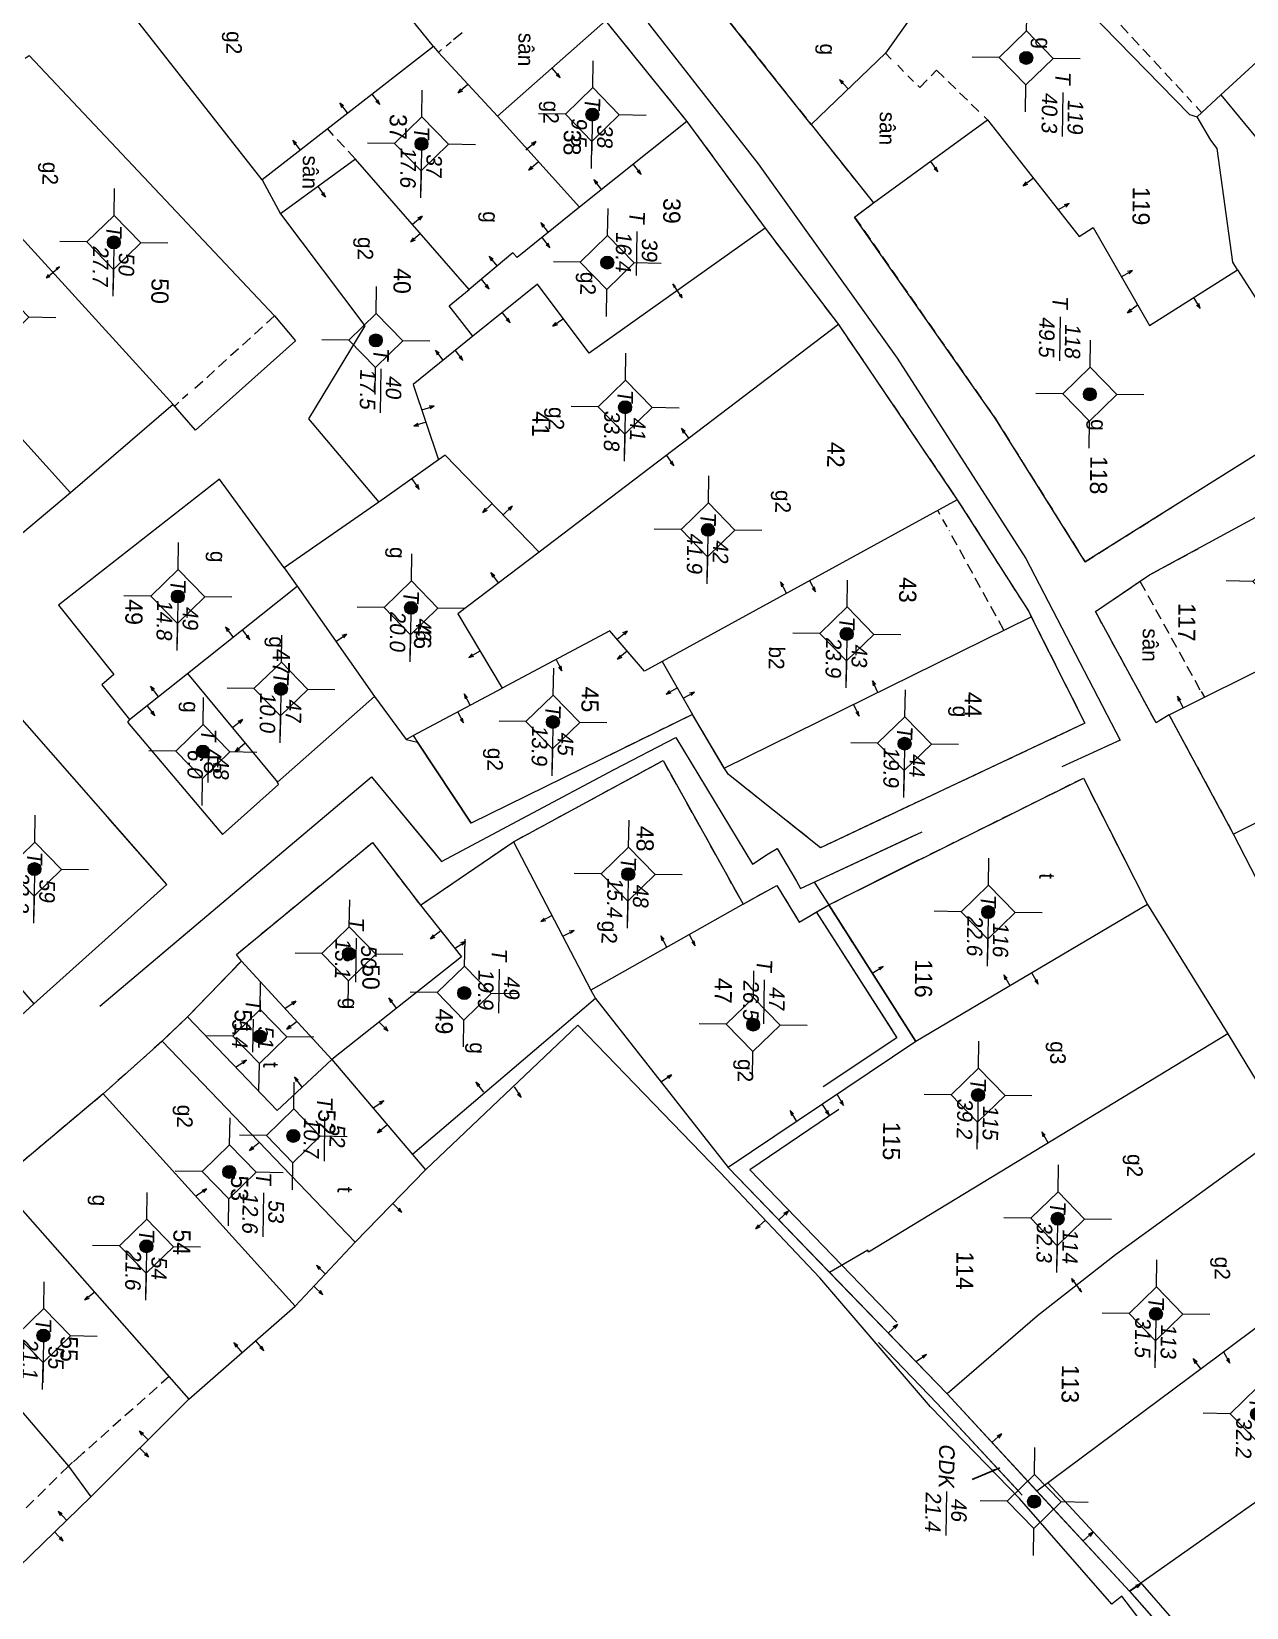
# Model space of a CAD drawing. Extents: x 601689 to 602595, y 1189742 to 1190763.
# Drawn here: x 602281.96 to 602310.13, y 1190187.02 to 1190223.55 of the extents above; entities that cross this region are included whole.
import ezdxf
from ezdxf.enums import TextEntityAlignment as Align

# ---------------------------------------------------------------- set-up
doc = ezdxf.new("R2010")
doc.units = 0
doc.header["$MEASUREMENT"] = 0
doc.linetypes.add('HIDDEN', pattern=[0.375, 0.25, -0.125])
for name, color, linetype in [('10', 250, 'Continuous'), ('11', 7, 'Continuous'), ('13', 7, 'Continuous'), ('14', 7, 'Continuous'), ('15', 7, 'Continuous'), ('16', 7, 'Continuous'), ('22', 7, 'Continuous'), ('25', 7, 'Continuous'), ('53', 7, 'Continuous'), ('57', 7, 'Continuous')]:
    doc.layers.add(name, color=color, linetype=linetype)
doc.layers.get('0').off()
doc.styles.add('TXT', font='vnshx.shx')
doc.dimstyles.new('MSADIM', dxfattribs={"dimtxt": 0.2, "dimasz": 0.2, "dimexe": 0.1, "dimexo": 0.1, "dimgap": 0.1, "dimtad": 0, "dimtih": 1, "dimtoh": 1, "dimdsep": 46, "dimtxsty": 'TXT', "dimsah": 1, "dimcen": 0.1, "dimse1": 1, "dimse2": 1, "dimadec": 0, "dimazin": 0, "dimtfac": 1, "dimtofl": 0, "dimtmove": 0, "dimatfit": 3, "dimfxl": 1, "dimtvp": 0.1, "dimtolj": 1, "dimarcsym": 0})

# ---------------------------------------------------------------- blocks, each defined once
blk = doc.blocks.new('NH3')
at = {"layer": '16', "color": 7, "linetype": 'Continuous', "lineweight": 0}
for p, q in [((-0.199, -0.002), (-0.113, 0.021)), ((0.197, -0.012), (0.107, 0.015)), ((-0.199, -0.002), (0.197, -0.012)), ((-0.199, -0.002), (-0.116, -0.035)), ((0.197, -0.012), (0.104, -0.027))]:
    blk.add_line(p, q, dxfattribs=at)
blk = doc.blocks.new('NH3R')
at = {"layer": '16', "color": 7, "linetype": 'Continuous', "lineweight": 0}
for p, q in [((0, 0), (0.297, -0.005)), ((0.297, -0.005), (0.186, 0.031)), ((0.297, -0.005), (0.189, -0.033))]:
    blk.add_line(p, q, dxfattribs=at)
blk = doc.blocks.new('B')
at = {"color": 7, "linetype": 'Continuous', "lineweight": 0}
for p, q in [((0.8, 2.62), (0.801, 5.6)), ((0.62, 2.441), (0.96, 2.78)), ((0.62, -0.969), (0.96, -0.63)), ((0.8, -4.05), (0.8, -0.81))]:
    blk.add_line(p, q, dxfattribs=at)
for points in [[(0.801, 5.6), (0.53, 5.331), (0.8, 10.21), (1.04, 4.83), (0.801, 5.6)], [(0.8, -4.05), (0.531, -4.309), (0.53, -9.429)], [(0.8, -4.05), (1.04, -4.569), (1.04, -10.289)], [(0.53, -7.289), (0.8, -6.95), (1.04, -8.139)]]:
    blk.add_lwpolyline(points, dxfattribs=at)
for points in [[(0.801, 5.6), (0.8, 10.21), (1.04, 4.83)], [(0.8, -4.05), (0.8, -6.95), (1.04, -4.569), (1.04, -8.139)]]:
    blk.add_solid(points, dxfattribs=at)
at = {"color": 7, "linetype": 'Continuous', "lineweight": 0, "style": 'TXT'}
blk.add_text('B', height=1.815, rotation=360, dxfattribs=at).set_placement((0, 0))
blk = doc.blocks.new('*M355355355355')
at = {"layer": '13', "color": 3, "linetype": 'Continuous', "lineweight": 0}
blk.add_line((602630.711, 1189968.052), (602631.731, 1189968.052), dxfattribs=at)
at = {"layer": '13', "color": 3, "linetype": 'Continuous', "lineweight": 0, "style": 'TXT', "oblique": 7.6055}
for s, p in [('44', (602630.861, 1189968.352)), ('19.9', (602630.711, 1189967.752))]:
    blk.add_text(s, height=0.36, dxfattribs=at).set_placement(p, align=Align.MIDDLE_LEFT)
blk.add_text('T', height=0.36, dxfattribs=at).set_placement((602630.514, 1189968.052), align=Align.MIDDLE_RIGHT)
blk = doc.blocks.new('*M358358358358')
at = {"layer": '13', "color": 3, "linetype": 'Continuous', "lineweight": 0}
blk.add_line((602628.188, 1189966.675), (602629.208, 1189966.675), dxfattribs=at)
at = {"layer": '13', "color": 3, "linetype": 'Continuous', "lineweight": 0, "style": 'TXT', "oblique": 7.6055}
for s, p in [('43', (602628.338, 1189966.975)), ('23.9', (602628.188, 1189966.375))]:
    blk.add_text(s, height=0.36, dxfattribs=at).set_placement(p, align=Align.MIDDLE_LEFT)
blk.add_text('T', height=0.36, dxfattribs=at).set_placement((602627.991, 1189966.675), align=Align.MIDDLE_RIGHT)
blk = doc.blocks.new('*M362362362362')
at = {"layer": '13', "color": 3, "linetype": 'Continuous', "lineweight": 0}
blk.add_line((602625.822, 1189963.423), (602626.842, 1189963.423), dxfattribs=at)
at = {"layer": '13', "color": 3, "linetype": 'Continuous', "lineweight": 0, "style": 'TXT', "oblique": 7.6055}
for s, p in [('42', (602625.972, 1189963.723)), ('41.9', (602625.822, 1189963.123))]:
    blk.add_text(s, height=0.36, dxfattribs=at).set_placement(p, align=Align.MIDDLE_LEFT)
blk.add_text('T', height=0.36, dxfattribs=at).set_placement((602625.625, 1189963.423), align=Align.MIDDLE_RIGHT)
blk = doc.blocks.new('*M366366366366')
at = {"layer": '13', "color": 3, "linetype": 'Continuous', "lineweight": 0}
blk.add_line((602623.008, 1189961.46), (602624.028, 1189961.46), dxfattribs=at)
at = {"layer": '13', "color": 3, "linetype": 'Continuous', "lineweight": 0, "style": 'TXT', "oblique": 7.6055}
for s, p in [('41', (602623.158, 1189961.76)), ('33.8', (602623.008, 1189961.16))]:
    blk.add_text(s, height=0.36, dxfattribs=at).set_placement(p, align=Align.MIDDLE_LEFT)
blk.add_text('T', height=0.36, dxfattribs=at).set_placement((602622.811, 1189961.46), align=Align.MIDDLE_RIGHT)
blk = doc.blocks.new('*M367367367367')
at = {"layer": '13', "color": 3, "linetype": 'Continuous', "lineweight": 0}
blk.add_line((602619.662, 1189960.998), (602620.682, 1189960.998), dxfattribs=at)
at = {"layer": '13', "color": 3, "linetype": 'Continuous', "lineweight": 0, "style": 'TXT', "oblique": 7.6055}
for s, p in [('39', (602619.812, 1189961.298)), ('16.4', (602619.662, 1189960.698))]:
    blk.add_text(s, height=0.36, dxfattribs=at).set_placement(p, align=Align.MIDDLE_LEFT)
blk.add_text('T', height=0.36, dxfattribs=at).set_placement((602619.465, 1189960.998), align=Align.MIDDLE_RIGHT)
blk = doc.blocks.new('*M368368368368')
at = {"layer": '13', "color": 3, "linetype": 'Continuous', "lineweight": 0}
blk.add_line((602616.237, 1189960.601), (602617.002, 1189960.601), dxfattribs=at)
at = {"layer": '13', "color": 3, "linetype": 'Continuous', "lineweight": 0, "style": 'TXT', "oblique": 7.6055}
for s, p in [('38', (602616.387, 1189960.901)), ('9.5', (602616.237, 1189960.301))]:
    blk.add_text(s, height=0.36, dxfattribs=at).set_placement(p, align=Align.MIDDLE_LEFT)
blk.add_text('T', height=0.36, dxfattribs=at).set_placement((602616.04, 1189960.601), align=Align.MIDDLE_RIGHT)
blk = doc.blocks.new('*M370370370370')
at = {"layer": '13', "color": 3, "linetype": 'Continuous', "lineweight": 0}
blk.add_line((602630.328, 1189959.892), (602631.348, 1189959.892), dxfattribs=at)
at = {"layer": '13', "color": 3, "linetype": 'Continuous', "lineweight": 0, "style": 'TXT', "oblique": 7.6055}
for s, p in [('45', (602630.478, 1189960.192)), ('13.9', (602630.328, 1189959.592))]:
    blk.add_text(s, height=0.36, dxfattribs=at).set_placement(p, align=Align.MIDDLE_LEFT)
blk.add_text('T', height=0.36, dxfattribs=at).set_placement((602630.131, 1189959.892), align=Align.MIDDLE_RIGHT)
blk = doc.blocks.new('*M376376376376')
at = {"layer": '13', "color": 3, "linetype": 'Continuous', "lineweight": 0}
blk.add_line((602616.974, 1189956.652), (602617.994, 1189956.652), dxfattribs=at)
at = {"layer": '13', "color": 3, "linetype": 'Continuous', "lineweight": 0, "style": 'TXT', "oblique": 7.6055}
blk.add_text('T', height=0.36, dxfattribs=at).set_placement((602616.777, 1189956.652), align=Align.MIDDLE_RIGHT)
for s, p in [('37', (602617.124, 1189956.952)), ('17.6', (602616.974, 1189956.352))]:
    blk.add_text(s, height=0.36, dxfattribs=at).set_placement(p, align=Align.MIDDLE_LEFT)
blk = doc.blocks.new('*M377377377377')
at = {"layer": '13', "color": 3, "linetype": 'Continuous', "lineweight": 0}
blk.add_line((602627.73, 1189956.564), (602628.75, 1189956.564), dxfattribs=at)
at = {"layer": '13', "color": 3, "linetype": 'Continuous', "lineweight": 0, "style": 'TXT', "oblique": 7.6055}
for s, p in [('46', (602627.88, 1189956.864)), ('20.0', (602627.73, 1189956.264))]:
    blk.add_text(s, height=0.36, dxfattribs=at).set_placement(p, align=Align.MIDDLE_LEFT)
blk.add_text('T', height=0.36, dxfattribs=at).set_placement((602627.533, 1189956.564), align=Align.MIDDLE_RIGHT)
blk = doc.blocks.new('*M380380380380')
at = {"layer": '13', "color": 3, "linetype": 'Continuous', "lineweight": 0}
blk.add_line((602621.544, 1189955.659), (602622.564, 1189955.659), dxfattribs=at)
at = {"layer": '13', "color": 3, "linetype": 'Continuous', "lineweight": 0, "style": 'TXT', "oblique": 7.6055}
for s, p in [('40', (602621.694, 1189955.959)), ('17.5', (602621.544, 1189955.359))]:
    blk.add_text(s, height=0.36, dxfattribs=at).set_placement(p, align=Align.MIDDLE_LEFT)
blk.add_text('T', height=0.36, dxfattribs=at).set_placement((602621.347, 1189955.659), align=Align.MIDDLE_RIGHT)
blk = doc.blocks.new('*M381381381381')
at = {"layer": '13', "color": 3, "linetype": 'Continuous', "lineweight": 0}
blk.add_line((602629.653, 1189953.577), (602630.673, 1189953.577), dxfattribs=at)
at = {"layer": '13', "color": 3, "linetype": 'Continuous', "lineweight": 0, "style": 'TXT', "oblique": 7.6055}
for s, p in [('47', (602629.803, 1189953.877)), ('10.0', (602629.653, 1189953.277))]:
    blk.add_text(s, height=0.36, dxfattribs=at).set_placement(p, align=Align.MIDDLE_LEFT)
blk.add_text('T', height=0.36, dxfattribs=at).set_placement((602629.456, 1189953.577), align=Align.MIDDLE_RIGHT)
blk = doc.blocks.new('*M386386386386')
at = {"layer": '13', "color": 3, "linetype": 'Continuous', "lineweight": 0}
blk.add_line((602631.131, 1189951.788), (602631.896, 1189951.788), dxfattribs=at)
at = {"layer": '13', "color": 3, "linetype": 'Continuous', "lineweight": 0, "style": 'TXT', "oblique": 7.6055}
for s, p in [('48', (602631.281, 1189952.088)), ('6.0', (602631.131, 1189951.488))]:
    blk.add_text(s, height=0.36, dxfattribs=at).set_placement(p, align=Align.MIDDLE_LEFT)
blk.add_text('T', height=0.36, dxfattribs=at).set_placement((602630.934, 1189951.788), align=Align.MIDDLE_RIGHT)
blk = doc.blocks.new('*M387387387387')
at = {"layer": '13', "color": 3, "linetype": 'Continuous', "lineweight": 0}
blk.add_line((602627.545, 1189951.155), (602628.565, 1189951.155), dxfattribs=at)
at = {"layer": '13', "color": 3, "linetype": 'Continuous', "lineweight": 0, "style": 'TXT', "oblique": 7.6055}
for s, p in [('49', (602627.695, 1189951.455)), ('14.8', (602627.545, 1189950.855))]:
    blk.add_text(s, height=0.36, dxfattribs=at).set_placement(p, align=Align.MIDDLE_LEFT)
blk.add_text('T', height=0.36, dxfattribs=at).set_placement((602627.348, 1189951.155), align=Align.MIDDLE_RIGHT)
blk = doc.blocks.new('*M389389389389')
at = {"layer": '13', "color": 3, "linetype": 'Continuous', "lineweight": 0}
blk.add_line((602619.36, 1189949.553), (602620.38, 1189949.553), dxfattribs=at)
at = {"layer": '13', "color": 3, "linetype": 'Continuous', "lineweight": 0, "style": 'TXT', "oblique": 7.6055}
for s, p in [('50', (602619.51, 1189949.853)), ('27.7', (602619.36, 1189949.253))]:
    blk.add_text(s, height=0.36, dxfattribs=at).set_placement(p, align=Align.MIDDLE_LEFT)
blk.add_text('T', height=0.36, dxfattribs=at).set_placement((602619.163, 1189949.553), align=Align.MIDDLE_RIGHT)
blk = doc.blocks.new('*M391391391391')
at = {"layer": '13', "color": 3, "linetype": 'Continuous', "lineweight": 0}
blk.add_line((602633.911, 1189947.924), (602634.931, 1189947.924), dxfattribs=at)
at = {"layer": '13', "color": 3, "linetype": 'Continuous', "lineweight": 0, "style": 'TXT', "oblique": 7.6055}
blk.add_text('T', height=0.36, dxfattribs=at).set_placement((602633.714, 1189947.924), align=Align.MIDDLE_RIGHT)
for s, p in [('59', (602634.061, 1189948.224)), ('22.2', (602633.911, 1189947.624))]:
    blk.add_text(s, height=0.36, dxfattribs=at).set_placement(p, align=Align.MIDDLE_LEFT)
blk = doc.blocks.new('CENTRD')
at = {"layer": '11', "linetype": 'Continuous', "lineweight": 0}
h = blk.add_hatch(color=2, dxfattribs=at)
edge = h.paths.add_edge_path()
edge.add_arc((0, 0), 0.15, 0, 360)
at = {"layer": '11', "color": 2, "linetype": 'Continuous', "lineweight": 0}
for p, q in [((0, 1.25), (0, 0.625)), ((0, 0.625), (-0.625, 0)), ((0.625, 0), (0, 0.625)), ((-0.625, 0), (-1.25, 0)), ((-0.625, 0), (0, -0.625)), ((0, -0.625), (0.625, 0)), ((1.25, 0), (0.625, 0)), ((0, -0.625), (0, -1.25))]:
    blk.add_line(p, q, dxfattribs=at)
blk.add_circle((0, 0), 0.15, dxfattribs=at)
blk = doc.blocks.new('*M568568568568')
at = {"layer": '13', "color": 3, "linetype": 'Continuous', "lineweight": 0}
blk.add_line((602648.233, 1189971.31), (602649.253, 1189971.31), dxfattribs=at)
at = {"layer": '13', "color": 3, "linetype": 'Continuous', "lineweight": 0, "style": 'TXT', "oblique": 7.6055}
blk.add_text('CDK', height=0.36, dxfattribs=at).set_placement((602648.14, 1189971.31), align=Align.MIDDLE_RIGHT)
for s, p in [('46', (602648.383, 1189971.61)), ('21.4', (602648.233, 1189971.01))]:
    blk.add_text(s, height=0.36, dxfattribs=at).set_placement(p, align=Align.MIDDLE_LEFT)
blk = doc.blocks.new('*M574574574574')
at = {"layer": '13', "color": 3, "linetype": 'Continuous', "lineweight": 0}
blk.add_line((602637.275, 1189964.637), (602638.295, 1189964.637), dxfattribs=at)
at = {"layer": '13', "color": 3, "linetype": 'Continuous', "lineweight": 0, "style": 'TXT', "oblique": 7.6055}
for s, p in [('47', (602637.425, 1189964.937)), ('26.5', (602637.275, 1189964.337))]:
    blk.add_text(s, height=0.36, dxfattribs=at).set_placement(p, align=Align.MIDDLE_LEFT)
blk.add_text('T', height=0.36, dxfattribs=at).set_placement((602637.078, 1189964.637), align=Align.MIDDLE_RIGHT)
blk = doc.blocks.new('*M578578578578')
at = {"layer": '13', "color": 3, "linetype": 'Continuous', "lineweight": 0}
blk.add_line((602633.829, 1189961.689), (602634.849, 1189961.689), dxfattribs=at)
at = {"layer": '13', "color": 3, "linetype": 'Continuous', "lineweight": 0, "style": 'TXT', "oblique": 7.6055}
for s, p in [('48', (602633.979, 1189961.989)), ('15.4', (602633.829, 1189961.389))]:
    blk.add_text(s, height=0.36, dxfattribs=at).set_placement(p, align=Align.MIDDLE_LEFT)
blk.add_text('T', height=0.36, dxfattribs=at).set_placement((602633.632, 1189961.689), align=Align.MIDDLE_RIGHT)
blk = doc.blocks.new('*M581581581581')
at = {"layer": '13', "color": 3, "linetype": 'Continuous', "lineweight": 0}
blk.add_line((602636.639, 1189957.928), (602637.659, 1189957.928), dxfattribs=at)
at = {"layer": '13', "color": 3, "linetype": 'Continuous', "lineweight": 0, "style": 'TXT', "oblique": 7.6055}
for s, p in [('49', (602636.789, 1189958.228)), ('19.9', (602636.639, 1189957.628))]:
    blk.add_text(s, height=0.36, dxfattribs=at).set_placement(p, align=Align.MIDDLE_LEFT)
blk.add_text('T', height=0.36, dxfattribs=at).set_placement((602636.442, 1189957.928), align=Align.MIDDLE_RIGHT)
blk = doc.blocks.new('*M583583583583')
at = {"layer": '13', "color": 3, "linetype": 'Continuous', "lineweight": 0}
blk.add_line((602635.769, 1189955.242), (602636.789, 1189955.242), dxfattribs=at)
at = {"layer": '13', "color": 3, "linetype": 'Continuous', "lineweight": 0, "style": 'TXT', "oblique": 7.6055}
for s, p in [('50', (602635.919, 1189955.542)), ('13.1', (602635.769, 1189954.942))]:
    blk.add_text(s, height=0.36, dxfattribs=at).set_placement(p, align=Align.MIDDLE_LEFT)
blk.add_text('T', height=0.36, dxfattribs=at).set_placement((602635.572, 1189955.242), align=Align.MIDDLE_RIGHT)
blk = doc.blocks.new('*M585585585585')
at = {"layer": '13', "color": 3, "linetype": 'Continuous', "lineweight": 0}
blk.add_line((602640.008, 1189954.014), (602641.028, 1189954.014), dxfattribs=at)
at = {"layer": '13', "color": 3, "linetype": 'Continuous', "lineweight": 0, "style": 'TXT', "oblique": 7.6055}
for s, p in [('52', (602640.158, 1189954.314)), ('10.7', (602640.008, 1189953.714))]:
    blk.add_text(s, height=0.36, dxfattribs=at).set_placement(p, align=Align.MIDDLE_LEFT)
blk.add_text('T', height=0.36, dxfattribs=at).set_placement((602639.811, 1189954.014), align=Align.MIDDLE_RIGHT)
blk = doc.blocks.new('*M586586586586')
at = {"layer": '13', "color": 3, "linetype": 'Continuous', "lineweight": 0}
blk.add_line((602637.716, 1189953.203), (602638.481, 1189953.203), dxfattribs=at)
at = {"layer": '13', "color": 3, "linetype": 'Continuous', "lineweight": 0, "style": 'TXT', "oblique": 7.6055}
for s, p in [('51', (602637.866, 1189953.503)), ('5.4', (602637.716, 1189952.903))]:
    blk.add_text(s, height=0.36, dxfattribs=at).set_placement(p, align=Align.MIDDLE_LEFT)
blk.add_text('T', height=0.36, dxfattribs=at).set_placement((602637.519, 1189953.203), align=Align.MIDDLE_RIGHT)
blk = doc.blocks.new('*M587587587587')
at = {"layer": '13', "color": 3, "linetype": 'Continuous', "lineweight": 0}
blk.add_line((602640.864, 1189952.541), (602641.884, 1189952.541), dxfattribs=at)
at = {"layer": '13', "color": 3, "linetype": 'Continuous', "lineweight": 0, "style": 'TXT', "oblique": 7.6055}
for s, p in [('53', (602641.014, 1189952.841)), ('12.6', (602640.864, 1189952.241))]:
    blk.add_text(s, height=0.36, dxfattribs=at).set_placement(p, align=Align.MIDDLE_LEFT)
blk.add_text('T', height=0.36, dxfattribs=at).set_placement((602640.667, 1189952.541), align=Align.MIDDLE_RIGHT)
blk = doc.blocks.new('*M590590590590')
at = {"layer": '13', "color": 3, "linetype": 'Continuous', "lineweight": 0}
blk.add_line((602642.615, 1189950.647), (602643.635, 1189950.647), dxfattribs=at)
at = {"layer": '13', "color": 3, "linetype": 'Continuous', "lineweight": 0, "style": 'TXT', "oblique": 7.6055}
for s, p in [('54', (602642.765, 1189950.947)), ('21.6', (602642.615, 1189950.347))]:
    blk.add_text(s, height=0.36, dxfattribs=at).set_placement(p, align=Align.MIDDLE_LEFT)
blk.add_text('T', height=0.36, dxfattribs=at).set_placement((602642.418, 1189950.647), align=Align.MIDDLE_RIGHT)
blk = doc.blocks.new('*M593593593593')
at = {"layer": '13', "color": 3, "linetype": 'Continuous', "lineweight": 0}
blk.add_line((602644.72, 1189948.288), (602645.74, 1189948.288), dxfattribs=at)
at = {"layer": '13', "color": 3, "linetype": 'Continuous', "lineweight": 0, "style": 'TXT', "oblique": 7.6055}
blk.add_text('T', height=0.36, dxfattribs=at).set_placement((602644.523, 1189948.288), align=Align.MIDDLE_RIGHT)
for s, p in [('55', (602644.87, 1189948.588)), ('21.1', (602644.72, 1189947.988))]:
    blk.add_text(s, height=0.36, dxfattribs=at).set_placement(p, align=Align.MIDDLE_LEFT)
blk = doc.blocks.new('*M3269326932693269')
at = {"layer": '13', "color": 3, "linetype": 'Continuous', "lineweight": 0}
blk.add_line((602646.13, 1189976.449), (602647.15, 1189976.449), dxfattribs=at)
at = {"layer": '13', "color": 3, "linetype": 'Continuous', "lineweight": 0, "style": 'TXT', "oblique": 7.6055}
for s, p in [('88', (602646.28, 1189976.749)), ('32.2', (602646.13, 1189976.149))]:
    blk.add_text(s, height=0.36, dxfattribs=at).set_placement(p, align=Align.MIDDLE_LEFT)
blk.add_text('T', height=0.36, dxfattribs=at).set_placement((602645.933, 1189976.449), align=Align.MIDDLE_RIGHT)
blk = doc.blocks.new('*M3271327132713271')
at = {"layer": '13', "color": 3, "linetype": 'Continuous', "lineweight": 0}
blk.add_line((602643.841, 1189974.072), (602644.861, 1189974.072), dxfattribs=at)
at = {"layer": '13', "color": 3, "linetype": 'Continuous', "lineweight": 0, "style": 'TXT', "oblique": 7.6055}
for s, p in [('113', (602643.991, 1189974.372)), ('31.5', (602643.841, 1189973.772))]:
    blk.add_text(s, height=0.36, dxfattribs=at).set_placement(p, align=Align.MIDDLE_LEFT)
blk.add_text('T', height=0.36, dxfattribs=at).set_placement((602643.644, 1189974.072), align=Align.MIDDLE_RIGHT)
blk = doc.blocks.new('*M3272327232723272')
at = {"layer": '13', "color": 3, "linetype": 'Continuous', "lineweight": 0}
blk.add_line((602622.55, 1189972.228), (602623.57, 1189972.228), dxfattribs=at)
at = {"layer": '13', "color": 3, "linetype": 'Continuous', "lineweight": 0, "style": 'TXT', "oblique": 7.6055}
for s, p in [('118', (602622.7, 1189972.528)), ('49.5', (602622.55, 1189971.928))]:
    blk.add_text(s, height=0.36, dxfattribs=at).set_placement(p, align=Align.MIDDLE_LEFT)
blk.add_text('T', height=0.36, dxfattribs=at).set_placement((602622.353, 1189972.228), align=Align.MIDDLE_RIGHT)
blk = doc.blocks.new('*M3273327332733273')
at = {"layer": '13', "color": 3, "linetype": 'Continuous', "lineweight": 0}
blk.add_line((602641.67, 1189971.76), (602642.69, 1189971.76), dxfattribs=at)
at = {"layer": '13', "color": 3, "linetype": 'Continuous', "lineweight": 0, "style": 'TXT', "oblique": 7.6055}
for s, p in [('114', (602641.82, 1189972.06)), ('32.3', (602641.67, 1189971.46))]:
    blk.add_text(s, height=0.36, dxfattribs=at).set_placement(p, align=Align.MIDDLE_LEFT)
blk.add_text('T', height=0.36, dxfattribs=at).set_placement((602641.473, 1189971.76), align=Align.MIDDLE_RIGHT)
blk = doc.blocks.new('*M3274327432743274')
at = {"layer": '13', "color": 3, "linetype": 'Continuous', "lineweight": 0}
blk.add_line((602614.778, 1189970.641), (602615.798, 1189970.641), dxfattribs=at)
at = {"layer": '13', "color": 3, "linetype": 'Continuous', "lineweight": 0, "style": 'TXT', "oblique": 7.6055}
for s, p in [('119', (602614.928, 1189970.941)), ('40.3', (602614.778, 1189970.341))]:
    blk.add_text(s, height=0.36, dxfattribs=at).set_placement(p, align=Align.MIDDLE_LEFT)
blk.add_text('T', height=0.36, dxfattribs=at).set_placement((602614.581, 1189970.641), align=Align.MIDDLE_RIGHT)
blk = doc.blocks.new('*M3275327532753275')
at = {"layer": '13', "color": 3, "linetype": 'Continuous', "lineweight": 0}
blk.add_line((602634.587, 1189970.045), (602635.607, 1189970.045), dxfattribs=at)
at = {"layer": '13', "color": 3, "linetype": 'Continuous', "lineweight": 0, "style": 'TXT', "oblique": 7.6055}
for s, p in [('116', (602634.737, 1189970.345)), ('22.6', (602634.587, 1189969.745))]:
    blk.add_text(s, height=0.36, dxfattribs=at).set_placement(p, align=Align.MIDDLE_LEFT)
blk.add_text('T', height=0.36, dxfattribs=at).set_placement((602634.39, 1189970.045), align=Align.MIDDLE_RIGHT)
blk = doc.blocks.new('*M3276327632763276')
at = {"layer": '13', "color": 3, "linetype": 'Continuous', "lineweight": 0}
blk.add_line((602638.832, 1189969.873), (602639.852, 1189969.873), dxfattribs=at)
at = {"layer": '13', "color": 3, "linetype": 'Continuous', "lineweight": 0, "style": 'TXT', "oblique": 7.6055}
for s, p in [('115', (602638.982, 1189970.173)), ('39.2', (602638.832, 1189969.573))]:
    blk.add_text(s, height=0.36, dxfattribs=at).set_placement(p, align=Align.MIDDLE_LEFT)
blk.add_text('T', height=0.36, dxfattribs=at).set_placement((602638.635, 1189969.873), align=Align.MIDDLE_RIGHT)

msp = doc.modelspace()

# ---------------------------------------------------------------- linework, layer by layer
at = {"layer": '10', "color": 7, "linetype": 'Continuous', "lineweight": 0}
for p, q in [((602291.28, 1190223.202), (602287.955, 1190227.337)), ((602309.534, 1190222.081), (602311.975, 1190224.318)), ((602295.268, 1190223.797), (602292.767, 1190221.582)), ((602295.268, 1190223.797), (602297.156, 1190221.461)), ((602291.28, 1190223.202), (602287.306, 1190220.106)), ((602308.988, 1190221.569), (602309.534, 1190222.081)), ((602309.534, 1190222.081), (602311.541, 1190219.644)), ((602292.767, 1190221.582), (602294.668, 1190219.475)), ((602297.156, 1190221.461), (602294.668, 1190219.475)), ((602297.156, 1190221.461), (602298.971, 1190218.987)), ((602300.034, 1190221.391), (602301.48, 1190219.572)), ((602285.246, 1190214.904), (602279.659, 1190221.031)), ((602287.306, 1190220.106), (602287.736, 1190219.321)), ((602282.867, 1190212.857), (602277.311, 1190218.983)), ((602298.971, 1190218.987), (602300.671, 1190216.753)), ((602300.671, 1190216.753), (602293.729, 1190211.478)), ((602300.671, 1190216.753), (602303.425, 1190212.695)), ((602285.246, 1190214.904), (602282.867, 1190212.857)), ((602291.398, 1190213.62), (602290.014, 1190212.639)), ((602282.867, 1190212.857), (602280.418, 1190210.8)), ((602290.014, 1190212.639), (602287.823, 1190211.119)), ((602303.425, 1190212.695), (602296.584, 1190208.948)), ((602287.823, 1190211.119), (602288.118, 1190210.694)), ((602308.337, 1190207.707), (602315.175, 1190211.133)), ((602285.58, 1190208.669), (602288.118, 1190210.694)), ((602288.118, 1190210.694), (602289.913, 1190208.13)), ((602298.02, 1190206.469), (602305.138, 1190209.981)), ((602296.584, 1190208.948), (602297.287, 1190207.719)), ((602284.235, 1190207.597), (602285.58, 1190208.669)), ((602285.58, 1190208.669), (602287.665, 1190206.15)), ((602290.81, 1190207.228), (602292.875, 1190208.329)), ((602287.665, 1190206.15), (602289.913, 1190208.13)), ((602289.913, 1190208.13), (602290.649, 1190207.14)), ((602298.02, 1190206.469), (602297.287, 1190207.719)), ((602309.83, 1190204.946), (602308.337, 1190207.707)), ((602290.649, 1190207.14), (602290.81, 1190207.228)), ((602290.81, 1190207.228), (602290.908, 1190207.076)), ((602290.977, 1190203.295), (602293.136, 1190204.766)), ((602293.136, 1190204.766), (602294.929, 1190201.33)), ((602279.278, 1190204.186), (602282.014, 1190201.008)), ((602298.457, 1190203.322), (602294.929, 1190201.33)), ((602307.838, 1190203.314), (602302.464, 1190200.138)), ((602307.838, 1190203.314), (602309.696, 1190200.318)), ((602285.58, 1190200.709), (602286.828, 1190202.002)), ((602288.927, 1190199.723), (602286.828, 1190202.002)), ((602294.929, 1190201.33), (602295.037, 1190201.13)), ((602295.037, 1190201.13), (602290.797, 1190197.517)), ((602295.037, 1190201.13), (602298.113, 1190197.217)), ((602284.992, 1190200.147), (602285.58, 1190200.709)), ((602284.992, 1190200.147), (602283.626, 1190198.925)), ((602284.992, 1190200.147), (602289.469, 1190195.485)), ((602309.696, 1190200.318), (602311.056, 1190198.07)), ((602288.927, 1190199.723), (602290.797, 1190197.517)), ((602283.626, 1190198.925), (602281.177, 1190196.87)), ((602283.626, 1190198.925), (602288.078, 1190194.004)), ((602290.797, 1190197.517), (602291.093, 1190197.164)), ((602281.177, 1190196.87), (602285.609, 1190191.848)), ((602289.469, 1190195.485), (602291.093, 1190197.164)), ((602288.078, 1190194.004), (602289.469, 1190195.485)), ((602312.869, 1190195.374), (602305.271, 1190189.718)), ((602300.46, 1190194.784), (602303.191, 1190191.967)), ((602285.609, 1190191.848), (602288.078, 1190194.004)), ((602315.205, 1190192.882), (602307.419, 1190187.399)), ((602285.609, 1190191.848), (602283.338, 1190189.579)), ((602305.271, 1190189.718), (602303.191, 1190191.967)), ((602283.338, 1190189.579), (602281.666, 1190187.962)), ((602305.271, 1190189.718), (602307.419, 1190187.399)), ((602307.419, 1190187.399), (602309.457, 1190185.081))]:
    msp.add_line(p, q, dxfattribs=at)
for points in [[(602287.306, 1190220.106), (602281.744, 1190227.203), (602281.538, 1190227.496), (602281.425, 1190228.047), (602281.663, 1190228.584), (602284.957, 1190231.069)], [(602300.034, 1190221.391), (602297.43, 1190224.668), (602299.818, 1190226.725), (602299.966, 1190226.593), (602300.523, 1190227.076), (602300.385, 1190227.217), (602301.974, 1190228.576), (602304.144, 1190226.406)], [(602304.144, 1190226.406), (602301.758, 1190223.048), (602300.034, 1190221.391)], [(602304.144, 1190226.406), (602308.809, 1190221.622), (602308.988, 1190221.569)], [(602291.28, 1190223.202), (602291.398, 1190223.06), (602292.767, 1190221.582)], [(602281.815, 1190222.932), (602281.906, 1190222.991), (602287.594, 1190216.953), (602288.085, 1190216.375), (602285.767, 1190214.307), (602285.246, 1190214.904)], [(602301.48, 1190219.572), (602304.126, 1190221.496), (602306.249, 1190218.797), (602306.572, 1190219.002), (602307.881, 1190216.734), (602309.919, 1190218.026)], [(602309.919, 1190218.026), (602309.812, 1190218.197), (602309.447, 1190220.833), (602309.3, 1190221.025), (602308.988, 1190221.569)], [(602292.112, 1190217.57), (602289.473, 1190220.587), (602287.736, 1190219.321)], [(602294.668, 1190219.475), (602293.222, 1190218.305), (602293.123, 1190218.416), (602292.112, 1190217.57)], [(602309.919, 1190218.026), (602312.005, 1190214.777), (602306.386, 1190211.254), (602304.302, 1190214.583), (602301.045, 1190219.247), (602301.48, 1190219.572)], [(602287.736, 1190219.321), (602289.69, 1190216.723), (602288.381, 1190214.571), (602290.014, 1190212.639)], [(602298.971, 1190218.987), (602294.892, 1190216.092), (602293.694, 1190217.689), (602292.197, 1190216.489)], [(602292.197, 1190216.489), (602291.646, 1190217.187), (602292.112, 1190217.57)], [(602292.197, 1190216.489), (602290.812, 1190215.368), (602291.398, 1190213.62)], [(602308.337, 1190207.707), (602308.035, 1190207.522), (602306.63, 1190210.1), (602307.882, 1190210.953), (602313.625, 1190214.065)], [(602293.729, 1190211.478), (602291.549, 1190213.728), (602291.398, 1190213.62)], [(602287.823, 1190211.119), (602286.321, 1190213.17), (602282.591, 1190210.25), (602283.869, 1190208.643), (602283.596, 1190208.407), (602284.235, 1190207.597)], [(602303.425, 1190212.695), (602305.08, 1190210.102), (602305.138, 1190209.981)], [(602322.976, 1190211.916), (602317.816, 1190208.967), (602309.83, 1190204.946)], [(602293.729, 1190211.478), (602291.849, 1190210.053), (602292.875, 1190208.329)], [(602305.138, 1190209.981), (602306.384, 1190207.514), (602300.255, 1190204.628), (602298.118, 1190206.328), (602298.04, 1190206.439), (602298.02, 1190206.469)], [(602296.584, 1190208.948), (602296.171, 1190208.724), (602295.373, 1190209.655), (602292.875, 1190208.329)], [(602282.014, 1190201.008), (602285.103, 1190203.775), (602281.311, 1190208.098), (602278.983, 1190206.049)], [(602284.235, 1190207.597), (602284.184, 1190207.538), (602286.389, 1190204.938), (602287.685, 1190206.09), (602287.665, 1190206.15)], [(602297.287, 1190207.719), (602292.152, 1190205.199), (602290.908, 1190207.076)], [(602293.136, 1190204.766), (602296.603, 1190206.648), (602298.457, 1190203.322)], [(602302.464, 1190200.138), (602300.447, 1190203.305), (602306.347, 1190206.244), (602307.838, 1190203.314)], [(602311.396, 1190202.465), (602311.164, 1190202.348), (602309.83, 1190204.946)], [(602286.828, 1190202.002), (602286.711, 1190202.154), (602289.867, 1190204.75), (602290.977, 1190203.295)], [(602298.457, 1190203.322), (602299.243, 1190203.752), (602299.761, 1190202.904), (602300.447, 1190203.305), (602302.464, 1190200.138), (602298.113, 1190197.217)], [(602290.977, 1190203.295), (602291.93, 1190202.102), (602288.927, 1190199.723)], [(602277.899, 1190197.714), (602278.277, 1190197.579), (602282.014, 1190201.008)], [(602285.58, 1190200.709), (602287.661, 1190198.541), (602288.927, 1190199.723)], [(602319.047, 1190169.688), (602317.834, 1190171.665), (602312.64, 1190179.397), (602310.896, 1190182.03), (602309.124, 1190184.816), (602307.238, 1190187.281), (602307.005, 1190187.095), (602304.868, 1190189.544), (602302.807, 1190191.672), (602300.238, 1190194.658), (602297.931, 1190197.099), (602294.629, 1190200.515), (602291.093, 1190197.164)], [(602302.464, 1190200.138), (602298.113, 1190197.217), (602300.46, 1190194.784)], [(602309.696, 1190200.318), (602301.367, 1190195.252), (602301.347, 1190195.303), (602300.46, 1190194.784)], [(602311.056, 1190198.07), (602307.096, 1190195.194), (602305.287, 1190193.778), (602303.191, 1190191.967)], [(602298.113, 1190197.217), (602303.191, 1190191.967), (602307.419, 1190187.399), (602309.457, 1190185.081), (602311.361, 1190182.455), (602313.174, 1190179.759), (602315.306, 1190176.94), (602316.733, 1190174.54)], [(602279.796, 1190193.818), (602282.818, 1190190.296), (602283.338, 1190189.579)]]:
    msp.add_lwpolyline(points, dxfattribs=at)
at = {"layer": '14', "color": 6, "linetype": 'HIDDEN', "lineweight": 0}
for p, q in [((602304.418, 1190226.722), (602308.863, 1190221.911)), ((602291.943, 1190223.513), (602291.7, 1190223.317)), ((602291.469, 1190223.129), (602291.398, 1190223.06)), ((602291.69, 1190223.297), (602291.579, 1190223.208)), ((602301.758, 1190223.048), (602301.895, 1190222.906)), ((602302.043, 1190222.764), (602302.181, 1190222.622)), ((602302.28, 1190222.521), (602302.409, 1190222.389)), ((602302.557, 1190222.247), (602302.942, 1190222.652)), ((602302.942, 1190222.652), (602303.929, 1190221.689)), ((602302.508, 1190222.298), (602302.557, 1190222.247)), ((602308.961, 1190221.81), (602309.089, 1190221.668)), ((602289.473, 1190220.587), (602288.823, 1190221.295)), ((602304.047, 1190221.577), (602304.126, 1190221.496)), ((602287.594, 1190216.953), (602285.689, 1190215.218)), ((602285.588, 1190215.139), (602285.466, 1190215.031)), ((602285.376, 1190214.952), (602285.285, 1190214.864)), ((602303.021, 1190212.35), (602302.973, 1190212.451)), ((602303.187, 1190212.068), (602303.09, 1190212.239)), ((602304.505, 1190209.67), (602303.236, 1190211.978)), ((602307.66, 1190210.806), (602309.075, 1190208.247)), ((602309.075, 1190208.247), (602309.153, 1190208.116)), ((602285.156, 1190192.374), (602283.131, 1190190.572)), ((602282.818, 1190190.296), (602281.266, 1190188.757)), ((602282.909, 1190190.385), (602282.818, 1190190.296)), ((602283.121, 1190190.562), (602282.928, 1190190.394))]:
    msp.add_line(p, q, dxfattribs=at)
at = {"layer": '22', "color": 7, "linetype": 'HIDDEN', "lineweight": 0}
for p, q in [((602297.43, 1190224.668), (602300.034, 1190221.391)), ((602295.268, 1190223.797), (602297.156, 1190221.461)), ((602297.156, 1190221.461), (602298.971, 1190218.987)), ((602300.034, 1190221.391), (602301.48, 1190219.572)), ((602301.045, 1190219.247), (602301.48, 1190219.572)), ((602301.045, 1190219.247), (602304.302, 1190214.583)), ((602298.971, 1190218.987), (602300.671, 1190216.753)), ((602300.671, 1190216.753), (602303.425, 1190212.695)), ((602304.302, 1190214.583), (602306.386, 1190211.254)), ((602303.425, 1190212.695), (602305.08, 1190210.102)), ((602306.386, 1190211.254), (602308.413, 1190212.527)), ((602307.882, 1190210.953), (602309.01, 1190211.558)), ((602306.63, 1190210.1), (602307.882, 1190210.953)), ((602305.08, 1190210.102), (602306.384, 1190207.514)), ((602308.035, 1190207.522), (602306.63, 1190210.1)), ((602306.384, 1190207.514), (602300.255, 1190204.628)), ((602308.337, 1190207.707), (602308.035, 1190207.522)), ((602309.83, 1190204.946), (602308.337, 1190207.707)), ((602295.655, 1190206.131), (602296.603, 1190206.648)), ((602296.603, 1190206.648), (602298.457, 1190203.322)), ((602296.603, 1190206.648), (602298.457, 1190203.322)), ((602298.118, 1190206.328), (602298.04, 1190206.439)), ((602300.255, 1190204.628), (602298.118, 1190206.328)), ((602300.447, 1190203.305), (602306.347, 1190206.244)), ((602306.347, 1190206.244), (602307.535, 1190203.898)), ((602286.711, 1190202.154), (602289.867, 1190204.75)), ((602289.867, 1190204.75), (602290.977, 1190203.295)), ((602298.457, 1190203.322), (602299.243, 1190203.752)), ((602298.457, 1190203.322), (602299.243, 1190203.752)), ((602299.243, 1190203.752), (602299.761, 1190202.904)), ((602299.243, 1190203.752), (602299.761, 1190202.904)), ((602299.761, 1190202.904), (602300.447, 1190203.305)), ((602299.761, 1190202.904), (602300.447, 1190203.305)), ((602302.199, 1190200.551), (602300.447, 1190203.305)), ((602285.58, 1190200.709), (602286.828, 1190202.002)), ((602286.828, 1190202.002), (602286.711, 1190202.154)), ((602284.992, 1190200.147), (602285.58, 1190200.709)), ((602284.992, 1190200.147), (602283.626, 1190198.925)), ((602283.626, 1190198.925), (602281.177, 1190196.87))]:
    msp.add_line(p, q, dxfattribs=at)
for points in [[(602298.02, 1190206.469), (602297.287, 1190207.719), (602295.304, 1190206.745)], [(602290.977, 1190203.295), (602293.136, 1190204.766), (602296.603, 1190206.648)]]:
    msp.add_lwpolyline(points, dxfattribs=at)
at = {"layer": '25', "color": 7, "linetype": 'Continuous', "lineweight": 0}
for p, q in [((602297.287, 1190207.719), (602292.152, 1190205.199)), ((602298.04, 1190206.439), (602297.287, 1190207.719)), ((602290.908, 1190207.076), (602292.152, 1190205.199)), ((602298.118, 1190206.328), (602298.04, 1190206.439)), ((602300.255, 1190204.628), (602298.118, 1190206.328)), ((602285.103, 1190203.775), (602283.743, 1190205.324)), ((602301.855, 1190205.386), (602300.255, 1190204.628)), ((602300.447, 1190203.305), (602302.541, 1190204.356)), ((602282.014, 1190201.008), (602285.103, 1190203.775)), ((602278.277, 1190197.579), (602282.014, 1190201.008))]:
    msp.add_line(p, q, dxfattribs=at)
msp.add_lwpolyline([(602285.247, 1190206.283), (602286.389, 1190204.938), (602287.685, 1190206.09), (602287.665, 1190206.15), (602289.913, 1190208.13), (602290.649, 1190207.14), (602290.908, 1190207.076)], dxfattribs=at)
at = {"layer": '57', "color": 172, "linetype": 'Continuous', "lineweight": 0}
for p, q in [((602300.104, 1190203.829), (602300.447, 1190203.305)), ((602300.104, 1190203.829), (602300.447, 1190203.305)), ((602300.104, 1190203.829), (602300.447, 1190203.305)), ((602300.154, 1190203.14), (602301.926, 1190200.385)), ((602301.598, 1190193.159), (602302.958, 1190191.75)), ((602301.598, 1190193.159), (602302.958, 1190191.75)), ((602302.958, 1190191.75), (602304.93, 1190189.623)), ((602302.958, 1190191.75), (602304.88, 1190189.674)), ((602305.524, 1190189.905), (602307.652, 1190187.615)), ((602305.524, 1190189.905), (602307.652, 1190187.615)), ((602307.662, 1190187.605), (602309.484, 1190185.53)), ((602307.662, 1190187.605), (602309.484, 1190185.53))]:
    msp.add_line(p, q, dxfattribs=at)
for points in [[(602296.793, 1190224.197), (602296.257, 1190223.743), (602298.812, 1190220.479), (602302.031, 1190215.974), (602305.017, 1190211.333), (602307.2, 1190207.123), (602305.851, 1190206.501)], [(602296.793, 1190224.197), (602296.257, 1190223.743), (602298.812, 1190220.479), (602302.031, 1190215.974), (602305.017, 1190211.333), (602307.2, 1190207.123), (602305.851, 1190206.501)], [(602284.586, 1190201.833), (602289.847, 1190206.271), (602291.47, 1190204.308), (602295.47, 1190206.444), (602296.9, 1190207.184), (602298.679, 1190204.249), (602299.043, 1190204.485), (602299.245, 1190204.612), (602299.695, 1190203.855)], [(602291.303, 1190204.51), (602291.47, 1190204.308), (602295.47, 1190206.444), (602296.9, 1190207.184), (602298.679, 1190204.249), (602299.043, 1190204.485), (602299.245, 1190204.612), (602299.695, 1190203.855)], [(602295.47, 1190206.444), (602296.9, 1190207.184), (602298.679, 1190204.249), (602299.043, 1190204.485), (602299.245, 1190204.612), (602299.695, 1190203.855)], [(602283.544, 1190200.957), (602289.847, 1190206.271), (602291.303, 1190204.51)], [(602299.695, 1190203.855), (602299.792, 1190203.684), (602302.61, 1190204.995)], [(602299.695, 1190203.855), (602299.792, 1190203.684), (602302.459, 1190204.927)], [(602299.695, 1190203.855), (602299.792, 1190203.684), (602302.248, 1190204.83)], [(602300.154, 1190203.14), (602302.024, 1190200.223), (602300.318, 1190199.087)], [(602300.154, 1190203.14), (602302.024, 1190200.223), (602300.318, 1190199.087)], [(602300.682, 1190198.562), (602298.612, 1190197.16), (602302.024, 1190193.634)], [(602300.682, 1190198.562), (602298.612, 1190197.16), (602302.024, 1190193.634)], [(602301.598, 1190193.159), (602302.958, 1190191.75)]]:
    msp.add_lwpolyline(points, dxfattribs=at)

# ---------------------------------------------------------------- block references
at = {"color": 7, "linetype": 'Continuous', "lineweight": 0, "rotation": 269.214199256255}
msp.add_blockref('B', (602310.155, 1190194.392), dxfattribs=at)
at = {"layer": '11', "color": 2, "linetype": 'Continuous', "lineweight": 0, "rotation": 269.1680420500809}
for p in [(602305.023, 1190222.934), (602294.963, 1190221.621), (602291.004, 1190220.941), (602283.871, 1190218.659), (602295.31, 1190218.191), (602281.278, 1190216.932), (602289.945, 1190216.386), (602306.497, 1190215.14), (602295.724, 1190214.838), (602297.646, 1190211.996), (602310.905, 1190210.793), (602285.354, 1190210.451), (602290.76, 1190210.188), (602300.863, 1190209.583), (602287.745, 1190208.308), (602294.05, 1190207.542), (602302.203, 1190207.04), (602285.935, 1190206.857), (602282.031, 1190204.133), (602295.796, 1190204.015), (602304.14, 1190203.136), (602289.321, 1190202.169), (602291.994, 1190201.26), (602298.693, 1190200.527), (602287.254, 1190200.252), (602303.906, 1190198.894), (602288.032, 1190197.948), (602286.546, 1190197.114), (602305.752, 1190196.029), (602284.627, 1190195.39), (602308.032, 1190193.824), (602282.238, 1190193.32), (602310.375, 1190191.501), (602305.206, 1190189.473)]:
    msp.add_blockref('CENTRD', p, dxfattribs=at)
at = {"layer": '13', "color": 3, "linetype": 'Continuous', "lineweight": 0, "rotation": 269.1680420500809}
for name, p in [('*M3274327432743274', (-578789.421, 1810051.632)), ('*M368368368368', (-578790.27, 1810052.359)), ('*M376376376376', (-578790.27, 1810052.359)), ('*M367367367367', (-578789.582, 1810053.154)), ('*M389389389389', (-578790.27, 1810052.359)), ('*M3272327232723272', (-578790.959, 1810054.229)), ('*M380380380380', (-578790.15, 1810051.778)), ('*M366366366366', (-578790.27, 1810052.359)), ('*M362362362362', (-578790.27, 1810052.359)), ('*M387387387387', (-578790.27, 1810052.359)), ('*M377377377377', (-578790.27, 1810052.359)), ('*M358358358358', (-578790.27, 1810052.359)), ('*M381381381381', (-578790.27, 1810052.359)), ('*M370370370370', (-578790.27, 1810052.359)), ('*M355355355355', (-578790.27, 1810052.359)), ('*M386386386386', (-578790.139, 1810052.486)), ('*M391391391391', (-578790.27, 1810052.359)), ('*M578578578578', (-578790.27, 1810052.359)), ('*M3275327532753275', (-578790.27, 1810052.359)), ('*M583583583583', (-578790.103, 1810052.797)), ('*M581581581581', (-578789.461, 1810052.987)), ('*M574574574574', (-578790.013, 1810053.473)), ('*M586586586586', (-578790.423, 1810052.84)), ('*M3276327632763276', (-578790.27, 1810052.359)), ('*M585585585585', (-578789.542, 1810052.867)), ('*M587587587587', (-578789.476, 1810051.948)), ('*M3273327332733273', (-578790.27, 1810052.359)), ('*M590590590590', (-578790.27, 1810052.359)), ('*M3271327132713271', (-578790.27, 1810052.359)), ('*M593593593593', (-578790.27, 1810052.359)), ('*M3269326932693269', (-578790.27, 1810052.359)), ('*M568568568568', (-578792.304, 1810052.667))]:
    msp.add_blockref(name, p, dxfattribs=at)
at = {"layer": '16', "color": 7, "linetype": 'Continuous', "lineweight": 0}
for name, p, rotation in [('NH3R', (602294.023, 1190222.695), 311.5434380318918), ('NH3R', (602292.077, 1190222.321), 222.8088117065659), ('NH3R', (602289.288, 1190221.659), 127.9280617206012), ('NH3R', (602288.196, 1190220.794), 127.9280617206012), ('NH3R', (602293.426, 1190220.802), 41.1847438908591), ('NH3R', (602302.803, 1190220.534), 306.0172890309028), ('NH3R', (602295.184, 1190219.879), 128.7446665446154), ('NH3R', (602305.188, 1190220.151), 218.1847799285792), ('NH3R', (602305.758, 1190219.413), 29.99503180507103), ('NH3R', (602290.793, 1190219.078), 41.1847438908591), ('NH3R', (602290.98, 1190218.866), 221.184743890859), ('NH3R', (602292.76, 1190218.112), 129.7762820589537), ('NH3R', (602307.227, 1190217.863), 29.99503180507103), ('NH3R', (602292.385, 1190217.806), 309.7762820589537), ('NH3', (602296.932, 1190217.534), 125.3504203532861), ('NH3R', (602308.9, 1190217.38), 302.375042601881), ('NH3R', (602307.607, 1190217.208), 218.1847799285792), ('NH3R', (602291.013, 1190214.776), 18.53524772681555), ('NH3R', (602291.11, 1190214.494), 198.5352477268155), ('NH3R', (602297.205, 1190214.111), 127.2259463599759), ('NH3R', (602296.68, 1190213.717), 307.225946359976), ('NH3R', (602290.782, 1190213.178), 305.3504203532862), ('NH3R', (602292.644, 1190212.603), 224.082201924913), ('NH3R', (602292.89, 1190212.339), 44.08220192491304), ('NH3R', (602292.788, 1190210.77), 127.159231820572), ('NH3R', (602299.466, 1190210.529), 118.6978178119479), ('NH3R', (602300, 1190210.822), 298.697817811948), ('NH3R', (602286.641, 1190209.515), 128.5928536991482), ('NH3R', (602286.844, 1190209.682), 308.5928536991483), ('NH3R', (602294.125, 1190208.992), 297.9514252434096), ('NH3R', (602284.902, 1190208.139), 128.544890415479), ('NH3R', (602292.13, 1190207.93), 118.0769293968247), ('NH3R', (602296.935, 1190208.334), 209.7616251163802), ('NH3R', (602297.072, 1190208.092), 29.76162511638015), ('NH3R', (602284.639, 1190207.922), 308.5928536991483), ('NH3R', (602291.838, 1190207.784), 298.0769293968249), ('NH3R', (602286.623, 1190207.415), 39.62469914157261), ('NH3R', (602286.918, 1190207.051), 221.184743890859), ('NH3R', (602294.033, 1190203.054), 207.5691240652359), ('NH3R', (602291.448, 1190202.699), 218.6305676077894), ('NH3R', (602294.277, 1190202.58), 27.56912406523591), ('NH3R', (602291.772, 1190202.294), 34.0218134232853), ('NH3R', (602301.455, 1190201.722), 32.48256529813479), ('NH3R', (602287.844, 1190200.908), 34.0218134232853), ('NH3R', (602288.119, 1190200.604), 218.6305676077894), ('NH3R', (602286.695, 1190199.544), 34.0218134232853), ('NH3R', (602296.551, 1190199.199), 34.0218134232853), ('NH3R', (602293.149, 1190199.085), 303.8772686821632), ('NH3R', (602289.881, 1190198.599), 34.0218134232853), ('NH3R', (602300.294, 1190198.677), 303.8772686821632), ('NH3R', (602299.708, 1190198.285), 123.8772686821632), ('NH3R', (602290.217, 1190198.205), 218.6305676077894), ('NH3R', (602287.25, 1190197.795), 218.6305676077894), ('NH3R', (602285.773, 1190196.556), 34.0218134232853), ('NH3R', (602299.287, 1190196.001), 43.96919480989832), ('NH3', (602306.196, 1190194.486), 308.0324400149125), ('NH3R', (602283.433, 1190194.329), 218.6305676077894), ('NH3R', (602286.844, 1190192.931), 131.1280656283016), ('NH3R', (602287.158, 1190193.197), 311.1280656283016), ('NH3R', (602302.462, 1190192.717), 34.0218134232853), ('NH3R', (602284.666, 1190190.901), 134.968738393309), ('NH3R', (602304.226, 1190190.842), 42.76163325821578), ('NH3R', (602284.473, 1190190.714), 314.9687383933091), ('NH3R', (602282.781, 1190189.036), 134.0444701009057), ('NH3R', (602282.497, 1190188.771), 314.0444701009057), ('NH3R', (602306.345, 1190188.563), 42.79918831226707), ('NH3R', (602307.419, 1190187.399), 34.0218134232853)]:
    msp.add_blockref(name, p, dxfattribs=dict(at, rotation=rotation))
for name, p, xscale, yscale, rotation in [('NH3R', (602300.896, 1190222.22), 0.9999981787601866, 0.9999981787601866, 133.874674827868), ('NH3R', (602289.853, 1190222.091), 1.000001499065261, 1.000001499065261, 308.9803769792558), ('NH3R', (602293.713, 1190220.528), 0.9999986894327864, 0.9999986894327864, 222.0723204507977), ('NH3R', (602295.911, 1190220.468), 0.9999981991975041, 0.9999981991975041, 308.6116076222743), ('NH3R', (602288.604, 1190219.948), 1.000001254316968, 1.000001254316968, 306.0839901373932), ('NH3R', (602293.95, 1190218.885), 1.000001499065261, 1.000001499065261, 128.9803769792558), ('NH3R', (602293.799, 1190218.768), 1.000001499065261, 1.000001499065261, 308.9803769792558), ('NH3', (602282.457, 1190217.972), 1.000001182390839, 1.000001182390839, 42.35585694659472), ('NH3R', (602292.874, 1190217.03), 0.9999977082680876, 0.9999977082680876, 308.8386432151251), ('NH3R', (602294.292, 1190216.89), 1.000001424092535, 1.000001424092535, 216.8928658786262), ('NH3R', (602291.509, 1190215.929), 1.000001499065261, 1.000001499065261, 128.9803769792558), ('NH3R', (602291.782, 1190216.155), 1.000001499065261, 1.000001499065261, 308.9803769792558), ('NH3R', (602289.02, 1190209.412), 0.9999984966498721, 0.9999984966498721, 34.98768257304151), ('NH3R', (602295.541, 1190209.462), 1.000002549571872, 1.000002549571872, 40.57097206816732), ('NH3R', (602292.357, 1190209.187), 0.9999979082719804, 0.9999979082719804, 210.7615611003725), ('NH3R', (602295.778, 1190209.19), 1.000002549571872, 1.000002549571872, 220.5709720681673), ('NH3R', (602301.584, 1190208.229), 1.000001579437315, 1.000001579437315, 116.2924672816841), ('NH3R', (602308.66, 1190207.873), 1.000001006749682, 1.000001006749682, 116.6206202956756), ('NH3R', (602301.02, 1190207.948), 1.000001579437315, 1.000001579437315, 296.292467281684), ('NH3R', (602296.693, 1190202.327), 1.000002596799757, 1.000002596799757, 119.4505595691277), ('NH3R', (602297.207, 1190202.619), 1.000002596799757, 1.000002596799757, 299.4505595691278), ('NH3R', (602304.651, 1190201.427), 0.999998933455288, 0.999998933455288, 121.3059514247769), ('NH3R', (602305.155, 1190201.721), 0.9999986859416388, 0.9999986859416388, 300.5875400373875), ('NH3R', (602290.424, 1190200.913), 1.000001287623728, 1.000001287623728, 128.3844997729343), ('NH3R', (602290.019, 1190200.588), 1.000002286251433, 1.000002286251433, 315.9030266351737), ('NH3R', (602288.238, 1190199.082), 1.000001287623728, 1.000001287623728, 128.3844997729343), ('NH3R', (602292.447, 1190198.965), 1.000001287623728, 1.000001287623728, 128.3844997729343), ('NH3R', (602300.637, 1190198.912), 0.9999986859416388, 0.9999986859416388, 300.5875400373875), ('NH3R', (602305.531, 1190197.785), 0.999998933455288, 0.999998933455288, 121.3059514247769), ('NH3R', (602290.341, 1190196.383), 1.000002286251433, 1.000002286251433, 315.9030266351737), ('NH3R', (602298.976, 1190195.995), 1.000001971311986, 1.000001971311986, 222.8935450440063), ('NH3R', (602288.779, 1190194.745), 0.9999971723003928, 0.9999971723003928, 136.8094623868577), ('NH3R', (602288.505, 1190194.469), 0.9999971723003928, 0.9999971723003928, 316.8094623868577), ('NH3R', (602301.821, 1190193.375), 1.000001883849267, 1.000001883849267, 44.12012264078517), ('NH3R', (602309.069, 1190192.546), 0.9999976212603646, 0.9999976212603646, 126.6656918882241), ('NH3R', (602309.595, 1190192.94), 0.9999986859416388, 0.9999986859416388, 300.5875400373875)]:
    msp.add_blockref(name, p, dxfattribs=dict(at, xscale=xscale, yscale=yscale, rotation=rotation))

# ---------------------------------------------------------------- texts
at = {"layer": '15', "color": 7, "linetype": 'Continuous', "lineweight": 0, "style": 'TXT'}
for s, p in [('g2', (602286.48, 1190223.29)), ('s%%169n', (602293.248, 1190223.13)), ('g2', (602293.828, 1190221.679)), ('s%%169n', (602288.249, 1190220.288)), ('g2', (602282.218, 1190220.259)), ('g', (602292.425, 1190219.248)), ('g2', (602289.525, 1190218.519)), ('g2', (602294.684, 1190217.708)), ('g2', (602293.951, 1190214.578)), ('g2', (602299.205, 1190212.655)), ('g', (602286.106, 1190211.375)), ('g', (602290.268, 1190211.467)), ('g', (602287.47, 1190209.396)), ('b2', (602299.055, 1190209.027)), ('g', (602285.479, 1190207.892)), ('g', (602303.318, 1190207.788)), ('g2', (602292.533, 1190206.677))]:
    msp.add_text(s, height=0.36, rotation=269.2144, dxfattribs=at).set_placement(p, align=Align.CENTER)
for s, p in [('g', (602300.421, 1190223.267)), ('g', (602305.413, 1190223.409)), ('s%%169n', (602301.809, 1190221.688)), ('g', (602306.702, 1190214.56)), ('s%%169n', (602307.905, 1190209.713)), ('t', (602305.507, 1190204.036)), ('g2', (602295.362, 1190202.935)), ('g', (602289.346, 1190201.148)), ('g3', (602305.763, 1190200.142)), ('g', (602292.303, 1190200.117)), ('t', (602287.516, 1190199.662)), ('g2', (602298.518, 1190199.731)), ('g2', (602285.523, 1190198.67)), ('g2', (602307.548, 1190197.528)), ('g', (602283.553, 1190196.586)), ('t', (602289.237, 1190196.769)), ('g2', (602309.575, 1190195.149))]:
    msp.add_text(s, height=0.36, rotation=269.2144, dxfattribs=at).set_placement(p, align=Align.MIDDLE_LEFT)
at = {"layer": '53', "color": 200, "linetype": 'Continuous', "lineweight": 0, "style": 'TXT'}
for s, p in [('37', (602290.468, 1190221.633)), ('38', (602294.503, 1190221.268)), ('119', (602307.695, 1190219.947)), ('39', (602296.811, 1190219.686)), ('40', (602290.559, 1190218.062)), ('50', (602284.945, 1190217.828)), ('41', (602293.773, 1190214.748)), ('42', (602300.614, 1190214.033)), ('118', (602306.709, 1190213.71)), ('43', (602302.281, 1190210.901)), ('49', (602284.343, 1190210.386)), ('117', (602308.753, 1190210.302)), ('46', (602291.035, 1190209.825)), ('47', (602287.758, 1190209.239)), ('45', (602294.916, 1190208.361)), ('44', (602303.795, 1190208.24)), ('48', (602286.166, 1190206.931)), ('48', (602296.192, 1190205.134)), ('116', (602302.65, 1190202.044)), ('50', (602289.838, 1190201.931)), ('47', (602298.004, 1190201.609)), ('51', (602286.873, 1190200.881)), ('49', (602291.534, 1190200.898)), ('52', (602288.812, 1190198.564)), ('115', (602301.908, 1190198.275)), ('53', (602286.79, 1190197.032)), ('54', (602285.453, 1190195.781)), ('114', (602303.606, 1190195.272)), ('55', (602282.839, 1190193.306)), ('113', (602306.051, 1190192.648))]:
    msp.add_text(s, height=0.4, rotation=269.2144, dxfattribs=at).set_placement(p, align=Align.MIDDLE_LEFT)

# ---------------------------------------------------------------- leaders
at = {"layer": '13', "color": 3, "linetype": 'Continuous', "lineweight": 0}
msp.add_leader([(602304.409, 1190190.256), (602303.766, 1190189.986)], dimstyle='MSADIM', dxfattribs=at)

doc.saveas('drawing.dxf')
